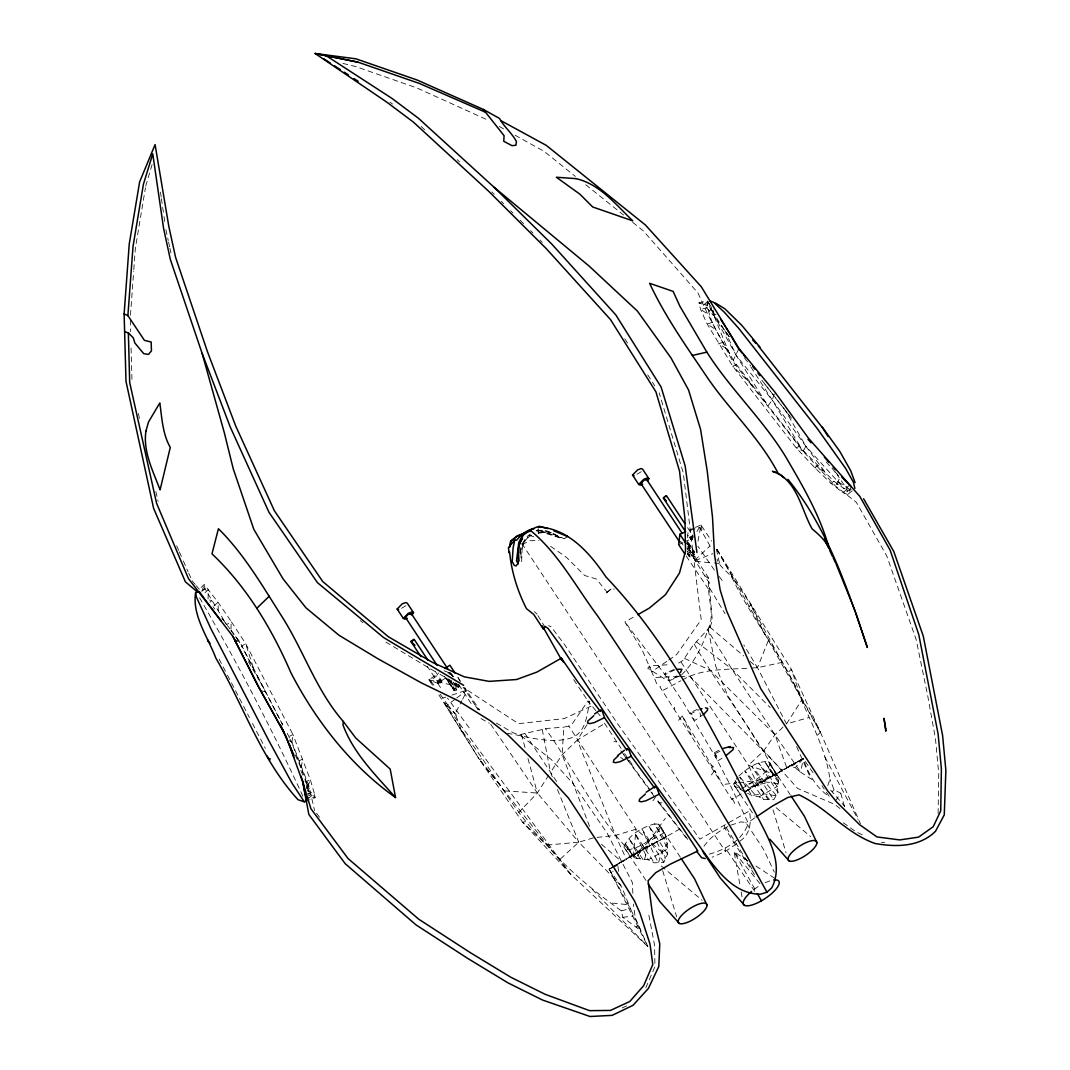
<?xml version="1.0" encoding="UTF-8"?>
<svg xmlns="http://www.w3.org/2000/svg" width="1070" height="1070" viewBox="0 0 1070 1070"><rect width="100%" height="100%" fill="white"/><g stroke="black" fill="none" stroke-linecap="round" stroke-linejoin="round"><path stroke-width="0.75" stroke-dasharray="5 3.75" d="M231.053 629.066L231.066 621.322L218.066 602.33L204.223 584.474L200.625 587.938M674.408 709.035L674.434 707.19M208.061 598.933L208.316 589.597L203.501 594.117M747.596 793.311L751.809 795.411L759.152 796.842L763.565 799.384L773.704 799.758L777.997 792.442L777.154 786.45L778.465 782.598L778.251 776.579L769.116 762.763M713.422 310.701L713.249 315.262L729.312 336.528M520.301 554.153L520.729 546.288M595.87 710.721L587.952 701.024L572.396 723.587L568.638 726.129L563.756 727.172L562.178 754.698L590.372 828.514M130.46 315.235L133.67 271.258M133.79 269.627L135.342 248.454L145.453 187.798M521.036 557.992C520.782 549.231 523.069 539.374 531.576 535.214L525.477 538.732L521.384 544.924M681.737 674.702C694.537 662.21 702.696 645.972 708.139 629.106C716.138 613.07 705.598 595.856 709.41 579.151L687.849 546.329M840.003 808.545L834.787 804.426L797.591 788.429L759.78 745.991L727.48 695.112L715.576 665.888L708.139 629.106L710.346 626.525L712.299 620.239L709.062 582.695L694.697 559.877L695.607 553.966M308.802 791.853L306.287 781.501L291.842 742.847L292.886 734.448L245.605 643.511L231.066 621.322L226.693 624.719L222.052 618.62M309.07 793.178L308.762 795.679L314.353 793.512L310.327 779.722L292.886 734.448L288.713 736.762L291.842 742.847M521.638 561.603L522.187 546.877L526.039 537.287L530.452 534.037M687.368 537.608L688.264 531.135L699.499 527.336L711.416 548.375M624.612 845.006L635.032 858.1L648.246 859.812L654.318 862.835L663.841 862.286L667.533 854.047C667.613 843.909 666.864 832.968 659.107 825.064M633.239 856.909L636.115 829.197L568.772 726.048M519.819 552.708L520.635 547.546M301.218 767.564L302.69 759.045L298.811 760.984M680.333 675.544L670.596 680.199L666.142 679.891L647.724 668.228L649.624 665.928L670.622 664.577M698.001 541.086L700.97 524.982L695.447 527.416M697.346 709.33L690.484 712.54L690.177 713.984L699.298 709.637M719 750.23L714.238 752.745L713.877 754.27L720.846 750.806M644.621 859.344L648.928 841.394L665.299 818.269M673.859 669.566L665.286 673.11L664.952 674.662L683.462 702.696L715.817 757.573L729.553 783.708L747.957 822.455L754.858 817.841M658.652 862.326L661.594 851.907L667.466 843.468L654.586 823.887C642.321 827.257 628.625 834.6 623.93 847.052L630.538 856.361L640.074 850.61M537.314 531.175L537.782 529.596M145.721 186.153L152.248 164.058M703.993 846.276C709.958 837.609 718.746 831.082 728.122 826.468M740.253 794.328L733.779 784.524L735.077 780.699L737.952 777.087M738.915 775.884C747.061 768.862 757.052 760.623 768.434 761.706L769.892 763.967C767.564 772.593 759.018 777.529 752.063 782.197A21.146 6.901 -33.4 0 1 745.135 785.527M774.332 393.92L772.232 400.06L768.113 405.677L803.383 450.737L833.864 481.219L844.15 488.615L849.379 489.257L837.904 481.594L805.87 446.257L772.232 400.06L736.214 355.387L710.734 309.457L707.899 302.623L713.476 309.176M827.805 785.527L829.959 779.241C826.067 750.98 812.652 725.995 801.617 700.181C784.083 657.381 753.494 621.75 733.324 580.141C729.365 571.955 719.575 568.063 717.034 558.981M201.815 591.416L204.223 584.474L204.985 588.674L226.492 624.586M307.745 786.584L310.327 779.722L306.287 781.501M738.755 348.954L733.231 360.309L768.113 405.677M768.18 640.903L757.493 667.707L786.503 723.922L808.84 717.569M645.825 987.784L654.947 966.651L654.586 945.399L648.607 913.793M851.252 486.689L847.828 494.487L842.919 492.655L831.002 483.372L814.698 467.617L796.254 447.942L732.763 366.234L707.15 323.956L700.556 309.417L698.964 302.89L707.283 300.964C707.725 323.113 723.895 341.076 733.231 360.309M711.884 307.117L708.567 312.975M618.594 871.354L617.751 865.135L618.58 863.49L665.714 836.914M601.487 844.27L621.71 861.658L609.164 869.134L630.859 909.674L640.903 930.726L622.793 917.351L621.336 910.811C594.305 891.417 568.544 870.699 547.037 845.086C513.48 812.611 492.869 769.785 463.858 733.512L461.598 730.355L455.178 713.65L461.946 700.596M462.695 699.138L466.453 691.889L463.872 687.863L518.509 723.681L564.251 718.599L591.911 705.772M836.78 483.6L840.044 477.528M803.383 450.737L805.87 446.257L785.554 410.693M437.282 681.429L438.954 683.422L437.309 681.389L437.764 680.614L440.68 679.504L437.804 681.67L438.954 683.422L441.83 681.256L435.222 671.238M449.601 674.327L450.457 672.869M689.602 537.822L692.972 535.883L689.628 537.822L691.274 539.815L692.477 539.347L691.367 537.555M696.931 531.429L700.97 524.982L711.63 541.153M587.015 724.698L577.292 740.079L562.178 754.698L550.515 772.326L552.347 776.887M548.749 775.095L537.341 793.017L518.776 812.438M786.503 723.922L801.617 700.181M439.342 680.961L440.399 679.37M835.429 800.922L840.806 793.258L834.025 789.754L829.959 779.241M652.887 800.855L655.362 797.431L651.884 792.469M711.376 774.907L714.72 770.627L682.232 715.83L678.567 720.284M637.372 856L643.016 848.844L648.607 845.22L609.164 869.134L647.872 946.589L570.738 874.324L522.601 822.201L479.44 759.513L438.74 694.631M710.346 626.525L693.293 645.103L682.954 660.457L677.136 663.975M759.031 782.892L776.405 773.811L772.754 776.044M762.856 781.595L789.807 766.026L795.237 767.792L803.303 758.63L813.574 773.556M660.431 686.258L659.909 686.833L662.049 690.31L731.813 799.33L745.308 791.693M832.085 791.853L834.025 789.754M636.102 927.101L638.054 925.015M611.05 589.008L605.326 593.837L611.05 589.008L614.193 589.075M817.627 735.01L820.382 732.241L791.305 669.245L716.927 549.284M739.892 841.154C750.257 834.346 751.541 822.282 749.428 810.953L728.108 823.084M788.791 671.719L791.305 669.245L803.169 703.953M202.631 590.894L204.985 588.674L200.491 590.627M783.039 727.145L774.947 734.689L763.552 751.086L748.438 765.264L755.647 780.645L767.899 799.317M694.818 560.065L709.958 546.061M560.493 858.916L578.75 842.157L593.89 837.743L615.437 835.389L636.115 829.197L661.594 851.907L665.754 857.458M210.014 602.263L211.913 600.618L208.971 599.909M852.095 490.822L847.828 494.487L846.089 483.76M213.987 605.807L218.066 602.33L218.347 613.752M846.624 489.538L842.919 492.655L851.493 489.619M850.088 484.723L846.223 487.96L837.114 474.679M522.08 544.563L529.904 540.724L539.026 540.577M308.347 798.474L314.353 793.512L315.115 797.698L309.658 799.771M707.899 301.419L703.859 304.723L698.964 302.89L707.377 305.873M731.399 576.784L732.147 576.168L716.071 547.893L719.949 565.107M748.692 606.81L750.926 604.991L732.147 576.168L733.324 580.141M736.454 843.855L725.38 851.412L712.139 857.244M405.864 605.673L399.886 609.298M641.251 471.696L635.272 475.321M691.274 536.11L692.424 537.862L690.752 539.561L687.783 535.053M687.635 544.001L694.296 554.461L689.989 556.922L687.381 553.912M440.185 694.256L447.621 704.849L455.459 698.951M456.77 697.961L465.918 691.086M833.864 481.219L831.002 483.372L838.278 484.616M282.734 725.139L241.686 646.307L245.605 643.511L253.911 669.512M432.507 685.201L428.95 679.811L438.927 672.843M678.353 676.574L654.225 677.511L651.683 671.759L667.399 660.966M668.71 660.056L676.574 654.653L701.238 619.677L683.262 472.846L659.173 392.824M459.552 685.415L439.395 673.966L430.514 680.44L433.925 685.308L428.95 679.811L437.75 683.329L445.321 678.166M759.152 796.842L777.154 786.45M817.64 465.677L814.698 467.617L822.857 470.666M676.962 675.678C665.794 686.378 671.465 678.005 665.286 673.11M704.1 713.917C689.775 723.882 697.132 721.113 690.484 712.54M539.628 530.533L564.171 538.798L567.702 536.511M791.733 766.107L803.303 758.63C808.104 773.543 816.102 787.894 829.437 796.642L821.974 785.781M721.969 758.255L717.676 760.917L716.525 755.928L714.238 752.745M731.813 799.33L732.509 798.902M602.704 724.684L577.292 740.079L615.437 835.389L626.365 859.197M666.597 836.379L662.985 838.546M613.204 866.713L618.58 863.49M799.638 445.963L796.254 447.942L803.971 451.353M624.572 860.213L609.164 869.134L622.071 887.779L630.859 909.674M630.538 856.361L656.686 841.635M741.778 788.563L755.647 780.645L777.181 774.974M746.098 791.158L757.961 784.404M746.699 790.904L803.303 758.63L800.694 772.259L812.17 779.589M538.063 533.181L543.065 532.579L559.797 537.742L560.626 537.274L545.566 530.626L534.799 531.028M651.683 671.759L642.147 649.905L624.893 622.018L636.369 615.477M614.715 865.978L679.584 829.116L677.939 829.972M725.353 824.649L699.86 839.161L618.487 725.045L564.84 644.996L551.17 626.806L548.589 625.683M664.189 832.741L648.928 841.394L633.36 856.067L633.667 857.137M744.225 791.8L776.365 773.757M784.149 769.383L803.303 758.63L748.826 788.175L754.818 785.206L765.331 783.173M749.468 789.326L745.937 791.278M639.699 851.774L630.832 856.589M789.807 766.026L803.303 758.63L786.731 767.738L774.947 734.689L731.867 669.111L707.444 629.695M663.266 690.217L680.828 680.828M682.299 680.052C702.562 668.054 726.838 669.78 749.481 668.148M674.983 669.793L664.952 674.662L624.893 622.018M666.958 847.159L654.586 823.887L658.572 824.234L660.043 826.495A21.146 6.901 -33.4 0 1 642.201 844.725L635.272 848.055L629.374 849.66L625.388 849.312M730.823 825.171L740.761 821.92L745.75 822.362L763.766 849.714L774.319 872.13M666.623 849.513L648.246 859.812L634.871 833.356L654.318 862.835M613.458 867.128L609.164 869.134L613.137 871.421M614.889 866.473L617.751 865.135M622.178 1007.953L626.645 1005.894M678.674 544.643L682.874 542.717M684.265 542.075L692.651 538.25M694.069 528.032L687.154 531.068L688.264 531.135M736.468 364.683L732.763 366.234L752.625 385.655M695.152 560.6L712.74 553.685M306.635 794.301L311.036 792.576L315.115 797.698L307.384 797.217M687.475 542.303L694.243 552.575L689.067 556.48L687.408 553.926M722.919 342.266L718.545 343.858L726.543 348.606M442.873 698.081L445.896 697.078M451.955 695.072L465.57 690.551M481.714 758.764L479.44 759.513L444.077 702.709L446.698 703.766M461.598 730.355L460.836 730.596L463.858 733.512M712.593 322.311L707.15 323.956L716.632 330.135M715.964 314.473L713.249 315.262L703.859 304.723L709.223 303.452M709.236 854.154C724.577 849.941 741.697 840.752 747.569 825.184L745.75 822.362M621.336 910.811L630.685 908.51M707.417 307.745L700.556 309.417L709.464 315.075M496.386 723.106L513.908 733.151L520.689 734.475L546.89 728.443L563.756 727.172M782.638 662.25L757.493 667.707L751.086 668.054M500.426 785.3L479.44 759.513L570.738 874.324L573.68 873.856M525.089 821.813L522.601 822.201L549.967 848.069M622.793 917.351L633.48 915.88M559.797 537.742L546.061 532.405L537.301 532.726M725.032 784.256L735.357 783.039L740.4 789.352L743.69 791.359M738.487 782.678L755.647 780.645L777.77 783.561M547.037 845.086L578.75 842.157L621.51 885.987L622.071 887.779M542.075 530.225L533.81 530.506M536.244 530.8C544.978 528.754 552.749 534.492 560.626 537.274M588.139 701.265L589.797 701.198C586.761 715.134 586.266 733.445 569.922 738.34C548.91 744.078 528.005 736.641 507.3 733.284M679.958 676.507L689.615 676.133L782.384 770.4M542.838 532.205L546.061 532.405M504.652 790.904L537.341 793.017L578.75 842.157L557.269 789.031M613.926 741.63L616.761 741.858M695.674 561.416L712.901 562.86M714.466 562.994L719.16 563.395M612.348 903.107L629.374 904.805M537.956 530.493L548.83 531.71L551.679 532.887M662.116 802.941L658.652 802.54L655.736 798.554M881.506 842.25L884.756 842.678M775.803 795.652L763.739 793.766L751.876 795.425L739.758 777.168M261.227 690.912L265.534 691.728M711.002 765.759L713.583 766.321M428.95 679.811L464.995 688.104L479.547 709.985L475.481 705.785L466.453 691.889M447.982 673.017L451.165 673.766M342.908 63.411L355.775 66.594L417.166 88.048L487.599 119.974M689.856 537.381L690.979 537.728M546.663 530.987L548.83 531.71M529.075 535.147L535.308 537.314M444.103 670.796L451.313 673.578M235.975 640.114L239.132 641.545L241.686 646.307M553.096 533.489L564.171 538.798M684.586 658.398L710.293 670.395L774.947 734.689L800.694 772.259L795.237 767.792M306.983 790.61L311.036 792.576L304.856 779.468M862.246 834.867L855.144 831.243L842.143 821.974M777.409 775.322L748.438 765.264L681.108 662.116M499.182 126.407L503.529 128.828M515.111 135.261L544.082 151.365L575.366 176.416M481.005 718.585L489.311 723.226M430.514 668.937L438.125 673.244M288.887 740.507L291.548 742.072M307.411 784.912L305.03 781.207M385.909 642.094L429.123 668.095M637.172 858.367C598.464 822.348 576.222 771.564 545.526 728.75M747.756 860.735L734.1 851.827L740.039 885.505M755.942 866.071L776.419 879.433M550.609 546.355L566.284 557.189L584.715 575.513L596.298 578.964L607.479 592.606M534.371 611.639L537.1 614.247M620.6 757.346L623.997 759.82M704.448 575.459L709.41 579.151M389.908 102.091L392.556 104.084M691.849 554.755L695.018 557.189M696.369 641.746L731.867 669.111L770.226 707.591M520.903 735.678L551.211 759.446L572.704 783.2L607.024 832.928L632.343 882.482L632.905 894.119M585.785 184.776L623.583 215.043M632.718 222.346L643.137 230.705L697.921 292.899L707.738 314.326L732.669 361.245L803.075 451.286L835.443 486.034L856.321 502.258L886.789 556.052L916.147 639.486L927.717 695.834L935.474 738.741L938.738 773.556L938.096 813.976M776.205 807.73L810.605 836.593M661.26 865.978L702.027 900.191M360.403 620.56L362.957 622.713M709.865 627.047L743.703 655.937M749.963 661.287L757.493 667.707L743.837 644.996M421.112 126.474L424.71 129.791M457.198 159.631L459.578 161.864M491.852 191.931L494.206 194.285M501.241 201.321L503.595 203.674M510.631 210.71L512.985 213.05M520.033 220.099L523.551 223.617M530.6 230.652L532.94 233.006M539.989 240.041L542.343 242.395M456.435 715.094L444.077 702.709L570.738 874.324M592.312 889.397L647.872 946.589L635.299 917.98L633.386 904.11M826.241 461.972L830.694 466.948M835.162 471.937L839.616 476.912M837.904 481.594L844.15 488.615M830.574 790.034L844.752 806.379M769.517 799.437L744.72 770.828L763.565 799.384M447.621 704.849L455.178 713.65M739.945 777.087L756.329 796.294M776.098 795.224L751.621 766.294L773.704 799.758M687.809 839.375L656.258 798.715M192.118 580.796L195.181 584.447M196.211 585.664L199.274 589.329M596.966 712.018L600.858 716.659M661.273 805.697L658.652 802.54L687.622 839.749M759.941 883.633L734.1 851.827L755.794 890.735M736.989 783.066L735.077 780.699L741.336 790.195M620.814 750.779L624.974 755.942M626.017 757.226L650.052 789.874M777.181 786.343L758.55 762.964L777.997 792.442M734.608 782.09L735.357 783.039M831.952 468.112L836.071 473.368M761.853 380.171L791.439 418.25M744.479 357.902L750.618 365.806M764.956 384.264L791.586 418.517M212.97 606.677L214.762 609.031M469.182 727.854L447.527 698.162M222.132 618.5L229.956 628.866M230.933 630.163L239.733 641.813L282.654 724.443M714.426 570.096L697.988 546.342M719.187 576.462L723.949 582.842M805.87 446.257L826.896 474.545M235.52 636.677L239.132 641.545M231.053 630.618L234.624 635.46M316.56 813.227L320.452 818.496M778.331 780.351L764.448 761.358L778.465 782.598M623.73 754.765L626.632 758.75M627.608 760.074L649.918 790.596M650.881 791.92L654.76 797.23M754.765 891.377L725.286 847.975L725.38 851.412L521.919 543.64M691.22 536.15L692.424 537.862M687.662 547.131L692.076 553.404L687.849 546.984M455.379 683.422L458.91 688.451L454.603 690.899L444.371 676.347M692.424 535.669L693.627 537.394M687.181 542.423L694.243 552.575M624.612 753.601L628.384 759.018M629.334 760.369L634.323 767.551M450.577 681.175L456.77 690.07L450.844 681.082M690.056 537.046L691.233 538.758L690.083 537.006M680.453 541.179L683.048 544.951M687.355 551.251L689.936 555.022L687.395 551.17M450.296 673.15L452.877 676.922M440.653 679.53L441.83 681.256L440.158 679.249L441.321 681.001L438.446 683.182L427.278 666.262M708.447 589.129L685.79 555.424M490.742 724.256L537.341 793.017L527.858 758.122M729.044 336.716L718.197 320.612L710.493 306.983M687.395 541.393L694.296 551.719L687.542 541.46M578.669 687.114L589.062 702.669M445.976 677.992L454.603 690.899L446.136 678.072M573.667 679.584L578.148 686.338M524.995 733.538L556.975 782.076M687.528 527.617L692.986 535.883M691.314 537.595L692.477 539.347M687.528 544.202L694.296 554.461M687.074 548.388L692.156 556.092L687.288 548.228M687.448 553.07L689.989 556.922L687.555 553.029M768.434 761.706L790.182 794.662M773.369 775.014L768.608 767.792L772.714 775.442M735.25 786.784L754.551 816.035M649.543 666.316L650.48 667.72M604.403 723.119L621.068 748.371M680.333 857.204L658.572 824.234L665.941 836.767M667.533 854.047L648.688 825.492L665.219 858.809M663.841 862.286L641.759 828.822L658.09 862.393M642.201 844.725L644.3 847.908M643.07 859.651L629.053 838.412L640.127 859.009M635.032 858.1L625.214 843.227L633.36 856.963M623.93 847.052L646.427 881.185M460.515 681.322L456.93 675.879L460.06 681.296M451.634 673.873L453.412 676.561M458.749 684.653L472.98 706.32M451.313 674.154L452.998 676.721M449.547 672.428L451.232 674.996M455.526 683.315L458.91 688.451L459.779 686.993L458.08 684.425L459.779 686.993L456.689 687.381L453.68 690.458L446.19 678.688M453.305 682.245L456.689 687.381L453.453 682.192M448.624 680.012L454.549 689L448.878 679.824M438.954 679.717L440.118 681.47L439.008 679.704M437.764 680.614L438.927 682.366L437.817 680.587M437.75 683.329L442.191 690.07M449.721 672.508L451.38 675.063M750.872 366.943L772.232 400.06L800.52 447.033M624.786 338.749L629.187 345.69M647.711 374.794L654.76 385.895M475.481 705.785L478.531 710.614M752.009 869.027L724.644 825.05L724.724 828.086L755.741 876.49M766.173 403.229L736.214 355.387L724.015 328.757M537.929 615.611L545.473 627.903M694.697 559.877L686.953 544.964M694.189 644.14C720.471 689.882 754.297 730.97 778.198 778.091M199.582 597.782C237.232 662.745 272.235 729.459 303.559 797.698M709.731 588.192L725.072 613.752M769.892 763.967L775.723 773.824M248.4 661.675L264.156 688.973M716.9 549.351L820.382 732.241L860.441 823.699M720.244 780.391L714.72 770.627L716.445 774.292M820.382 732.241L750.926 604.991L764.876 634.778M824.903 757.012L858.02 819.419M287.268 733.351L291.869 742.259L308.842 785.755L314.607 810.592M219.136 659.066L226.706 673.699M227.469 675.157L249.444 717.582M252.466 723.44L265.347 748.304M732.535 798.969L735.384 804.586M682.232 715.83L691.327 735.09M300.777 770.44L304.174 778.01M796.588 746.579L810.726 778.291M295.333 755.139L303.077 772.687M176.644 545.767L178.663 550.341M179.332 551.866L182.702 559.476M183.371 561.001L188.079 571.661M188.748 573.186L190.768 577.746M729.499 353.782L708.22 301.66M654.84 679.076L657.034 684.693M308.588 791.68L306.221 784.216L306.608 788.724M773.035 809.816L786.062 852.763M662.704 870.753L676.681 916.883M840.806 793.258L844.497 806.74M521.398 734.314L525.276 748.599M138.351 413.475L139.448 418.357M155.872 491.531L158.066 501.295M165.89 229.609L168.244 240.509M168.578 242.061L169.595 246.729M169.929 248.293L170.946 252.961M699.981 712.901L700.676 716.164M464.995 688.104L465.45 690.364M542.249 729.472L550.515 772.326M700.97 524.982L702.388 532.512M741.162 891.912L742.005 896.727M160.46 192.092L161.169 196.987M161.41 198.619L163.763 214.923M164.004 216.555L165.181 224.713M538.477 529.329L538.732 533.783M715.723 754.23L715.817 757.573M130.273 320.131L130.607 331.633M131.075 348.058L131.998 380.907M739.236 787.132A21.146 6.901 -33.4 0 1 733.779 784.524M754.082 889.451A21.146 6.901 -33.4 0 1 759.566 885.733M765.197 882.723A21.146 6.901 -33.4 0 1 773.797 879.981M441.348 682.058L440.144 680.346L441.348 682.058M440.158 682.968L438.954 681.229L440.158 682.968M691.274 539.815L690.11 538.063L691.274 539.815"/><path stroke-width="1.5" d="M204.544 598.852L199.528 591.977L197.749 592.218L185.418 581.853L153.599 508.317L125.992 381.348L124.133 313.925L129.243 244.013L139.635 181.9L155.083 144.597L168.819 226.358L175.56 257.268L207.433 351.642L235.614 425.766L274.401 510.791L322.712 581.518L388.37 636.77L432.547 662.437L464.38 676.855L489.151 681.376L516.542 679.53L536.98 672.054L561.375 658.17L577.733 681.817L600.323 711.323M124.628 331.727L128.36 332.864L133.295 337.866L134.86 342.988L143.741 353.688L148.516 354.397L151.458 350.853L151.164 341.999L144.45 340.38L127.892 315.623L133.028 246.341L143.42 184.227L152.769 153.893L163.603 228.512L170.344 259.475L202.15 353.448L230.251 427.01L268.971 512.276L317.429 582.628L383.689 637.626L463.618 685.308M509.694 547.305L510.871 541.032L517.398 535.762L525.423 532.753M509.601 551.946C511.447 571.474 517.452 591.055 526.48 608.656L533.81 614.541L543.319 629.133L545.272 626.445L548.134 628.531L561.523 646.882L614.314 727.48L707.858 857.779C720.712 875.273 736.789 894.025 760.436 894.226L766.963 892.206L771.831 887.739C782.397 867.235 772.085 845.26 762.549 826.642C717.328 739.651 674.287 648.634 605.928 576.904C589.918 553.123 568.01 527.751 537.087 526.881L529.65 530.038L523.23 534.773L518.803 545.981L518.268 563.235L516.048 565.91L514.362 565.428L512.222 561.737L513.052 548.281L514.75 540.029L516.569 540.27C521.023 534.92 526.601 529.797 533.836 528.901M510.176 545.914L510.604 541.38L516.85 536.431L524.394 533.529M685.709 531.71L679.891 534.278L678.674 544.643L684.907 554.073M343.323 721.488L342.975 724.898C353.434 753.454 375.811 775.202 395.539 797.551L390.202 769.089L355.762 738.046L343.323 721.488C316.252 690.538 303.813 650.948 282.052 616.761C262.618 586.266 244.308 554.3 218.427 528.727L211.98 553.859C246.862 586.815 272.114 629.294 291.067 673.11C316.305 721.394 350.88 765.839 395.539 797.551M600.404 711.229L600.725 709.865L602.343 711.282L604.483 717.609L626.766 750.164M197.749 592.218L197.014 591.389L195.583 592.767C192.078 615.838 208.035 637.319 215.873 658.157C243.358 704.983 260.839 759.165 298.035 799.718L304.295 801.804L306.929 800.801M509.32 551.679L509.079 552.682L508.451 547.613L514.75 540.029M626.873 749.602L627.154 748.599L628.906 749.936L631.233 756.249L654.586 788.028M270.068 758.603L269.587 760.048L267.045 755.942M538.384 527.858L538.986 526.226L547.693 528.553M407.282 618.233L404.875 619.155L403.35 618.42L397.144 609.031L402.159 603.908L405.771 602.517L407.309 603.253L413.502 612.642L412.057 615.063M403.35 618.42L408.352 613.297L411.963 611.906L413.502 612.642M437.108 665.353L405.369 617.256L408.379 614.18L411.442 613.779L447.741 668.75M411.468 613.792L411.014 614.568L409.409 613.792M413.809 640.341L413.782 639.285L410.907 641.465L420.911 656.619M642.669 484.242L640.261 485.178L638.736 484.442L632.53 475.053L637.546 469.931L641.157 468.54L642.695 469.275L648.888 478.664L647.444 481.085M638.736 484.442L643.752 479.32L647.35 477.929L648.888 478.664M679.932 542.45L640.756 483.279L643.765 480.203L646.855 479.815L682.219 533.395M666.129 496.734L666.102 495.678L663.226 497.844L685.054 530.921M641.251 483.52L642.762 480.965M522.414 538.905C517.318 544.884 517.974 553.698 518.99 560.974M680.426 672.522L681.924 669.298L677.323 669.258M704.1 713.917L707.257 710.547L707.738 708.407L705.464 707.832M256.693 608.389L269.239 596.244M617.591 755.58L624.452 750.244M280.367 724.698L283.871 732.201L258.873 687.314L235.748 641.933L236.898 641.104M594.519 714.051L598.638 711.135M646.146 792.268L655.014 786.45L656.766 787.787L659.24 794.181L674.381 815.113L697.854 850.984L670.649 863.985L655.749 872.652L648.072 880.797L652.392 913.633L659.762 943.847L658.812 966.437L648.38 988.466L632.985 1005.332L612.134 1015.363L590.025 1016.5L542.396 999.982L507.996 982.875L467.657 958.372L415.976 924.854L345.195 863.691L308.869 814.497L302.636 781.822L285.837 735.852L258.178 686.258L232.939 636.476M445.066 668.549L449.881 665.192L455.165 673.217M756.236 816.918L772.794 805.844L787.774 797.511L799.063 794.863C826.602 807.89 846.062 833.089 874.885 843.454C895.804 847.172 919.384 847.253 935.514 831.296L944.275 814.872L945.867 770.333L942.603 735.505L923.276 636.102L893.771 551.451L863.597 498.754M593.796 715.763L587.992 720.899L587.51 723.039L589.784 723.614L594.452 722.518L604.483 717.609M618.34 755.714L613.805 760.008L613.324 762.148L615.598 762.723L620.266 761.626L631.233 756.249M645.424 793.98L639.619 799.116L639.138 801.256L641.411 801.831L646.079 800.734L659.24 794.181M725.941 755.634L733.07 749.655L733.552 747.515L728.951 747.475M637.814 614.661L649.289 608.135L665.353 594.826L679.463 573.052L685.536 550.983L684.934 518.776L679.517 471.054L655.923 391.847L610.448 319.515L546.462 248.842L488.87 191.45L413.261 121.98L386.899 102.225L315.128 53.5L355.895 58.81L417.287 80.076L483.372 109.448L499.449 118.382C504.023 126.956 511.834 132.814 516.449 141.561L515.941 145.266L511.982 145.654L503.783 141.293L504.064 135.689L483.372 109.448M530.519 530.961L526.587 532.499L522.361 535.816L518.789 542.396L516.516 560.881L518.308 563.823M412.619 641.251L410.907 641.465L415.013 645.33M723.146 748.438L730.302 746.499M700.797 708.915L701.973 708.634M692.303 355.454L706.882 352.15C730.435 389.373 763.258 419.627 786.076 457.438C803.022 486.489 820.516 516.155 829.25 548.883M702.442 850.877L704.448 853.726M357.902 62.14L315.128 53.5L357.902 62.14L419.293 83.406L485.352 112.163M705.21 858.568L701.599 857.699L696.61 851.279M775.817 472.258L772.406 471.295L780.832 474.853L783.641 477.608M553.832 530.84L567.702 536.511L566.378 535.856M710.132 301.031L713.73 302.369L724.176 312.092L738.674 328.276L817.253 428.535L845.608 468.392L853.312 482.022L854.876 488.428M124.133 313.925L127.892 315.623M632.53 475.053L634.069 475.789M640.756 483.279L641.652 483.707M663.734 498.098L666.302 500.747M397.144 609.031L398.682 609.766M501.054 120.723L546.288 145.386L645.477 225.048L701.318 286.787L738.942 348.472L774.934 392.128L808.572 438.326L859.785 496.346L890.106 550.074L918.782 634.577L938.109 733.993L941.373 768.808L940.744 810.779L933.267 826.682L918.501 837.155L899.709 839.923L876.985 836.927L859.531 824.609L836.192 801.483L827.752 791.011L760.77 688.746L726.597 610.916L720.137 589.851L714.533 554.915L712.513 517.305L707.27 471.362L700.596 429.511L688.558 390.015L671.01 357.942L637.399 311.076L589.142 266.096L494.099 187.277L418.437 118.262L392.061 98.467L325.761 55.439M715.482 303.037L724.831 308.748L741.67 325.226L759.967 347.148M323.608 58.649L330.51 63.17M334.656 65.885L340.18 69.51M344.326 72.225L348.472 74.94M353.996 78.551L358.142 81.266M530.145 530.172C558.553 553.377 576.008 587.055 597.702 616.053C646.093 687.181 690.886 760.65 734.983 834.466L766.963 892.206M841.809 477.14L851.252 486.689M494.099 187.277L551.732 244.027L615.785 314.874L661.099 387.019L685.174 466.025L696.918 552.521M752.665 340.019L756.022 343.51M758.269 345.837L822.87 428.214L828.126 436.587M769.838 839.201L789.152 860.935M744.6 905.407L720.444 878.243L704.261 853.713M679.303 923.464L659.976 901.729L648.233 883.927M824.355 457.157L828.768 462.186M833.182 467.202L835.389 469.717M808.024 439.288L811.047 442.779M742.486 353.501L738.755 348.954L729.459 333.211M304.295 801.804L292.15 783.414L268.851 740.681L210.884 628.678L196.318 596.873L195.583 592.767M743.516 354.812L745.563 357.42M752.758 366.542L754.818 369.15M757.894 373.069L759.954 375.664M787.975 479.373C827.471 527.978 847.641 588.901 867.342 647.51L855.679 612.401M282.707 730.114L294.009 755.313M220.942 620.734L205.413 600.083M822.335 427.197L839.723 451.272L850.677 470.626L855.091 482.65M666.61 495.918L684.8 523.484M679.891 534.278L686.071 543.627M791.104 796.04L804.493 816.383L816.878 842.678A16.919 5.524 -33.4 0 1 795.358 860.521A16.919 5.524 -33.4 0 1 795.05 849.5A16.919 5.524 -33.4 0 1 816.878 842.678M681.256 858.595L694.631 878.911L707.016 905.207A16.919 5.524 -33.4 0 1 685.509 923.049A16.919 5.524 -33.4 0 1 685.201 912.028A16.919 5.524 -33.4 0 1 707.016 905.207M414.291 639.539L427.933 660.203M725.955 327.634L728.616 331.78M720.779 319.502L725.099 326.27M706.882 352.15L679.945 306.314L673.124 291.388L649.61 283.296C664.831 316.011 685.816 345.65 705.946 375.476C728.576 409.435 759.526 437.215 778.425 473.836C798.046 484.576 801.938 510.992 812.143 528.914C819.112 534.666 825.906 540.979 829.852 549.244L829.852 549.886M210.028 643.378L207.567 639.9L207.995 641.01M542.423 625.923L561.723 660.217M757.399 893.611L761.412 900.82M561.375 658.17L563.475 662.169M128.36 332.864L129.684 382.512L156.581 503.315L188.494 578.669L233.153 636.73L236.256 642.856M234.745 639.954L235.748 641.933M833.102 557.697L835.563 562.873M824.328 539.053L828.341 547.599M829.691 550.448L832.42 556.253M836.178 564.171L855.117 610.943M300.764 775.897L303.158 782.17L305.177 794.876M289.569 744.8L293.902 757.199M302.636 781.822L310.929 808.746L348.084 858.581L418.731 919.197L470.425 952.715L510.764 977.218L545.165 994.324L589.583 1010.655L610.435 1010.428L629.775 1001.493L643.672 985.657L652.794 964.538L649.971 943.887L639.954 913.178L634.537 900.98L607.773 857.672L568.544 798.166L538.076 764.823L508.223 735.21L490.261 720.698L458.254 700.783L421.513 682.941L377.978 658.786L339.056 635.299L305.926 607.8L283.002 578.79L253.844 529.396L233.207 468.687L224.259 432.507L202.15 353.448M305.846 797.123L306.568 799.584M773.797 879.981A21.146 6.901 -33.4 0 1 773.088 892.246A21.146 6.901 -33.4 0 1 746.713 905.849A21.146 6.901 -33.4 0 1 751.581 891.444M145.948 431.036C142.818 451.42 153.09 471.268 160.085 489.873L170.29 447.42C162.533 433.925 161.971 417.995 159.804 402.962L148.529 421.954L145.948 431.036M576.034 178.636L556.36 177.245L579.873 194.165L592.713 206.978L632.731 220.848C615.919 204.664 599.882 184.12 576.034 178.636M885.626 728.362L883.994 718.264L885.826 731.211L885.626 728.362"/></g></svg>
